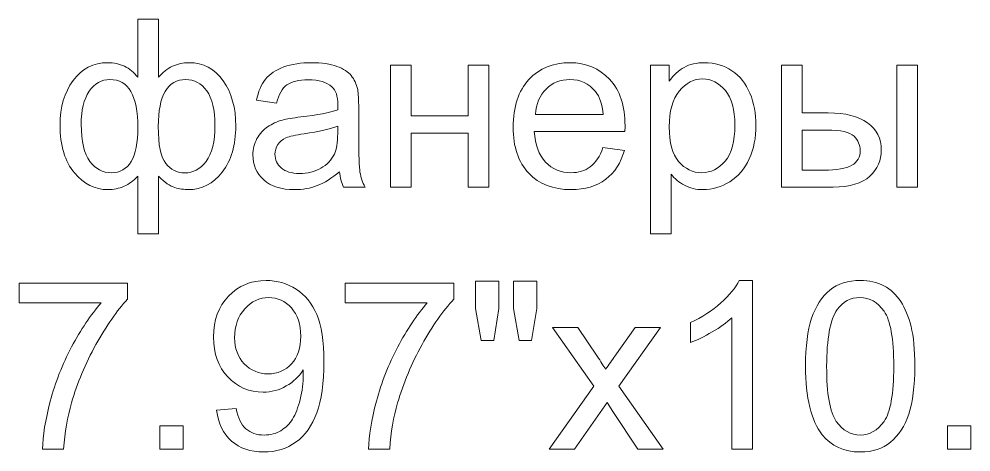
# Model space of a CAD drawing. Header units: millimetres. Extents: x -712 to 738, y -887 to 928.
# Drawn here: x -62.4 to 92.2, y 609.8 to 680.1 of the extents above; entities that cross this region are included whole.
import ezdxf

# ---------------------------------------------------------------- set-up
doc = ezdxf.new("R2010")
doc.units = ezdxf.units.MM
doc.header["$MEASUREMENT"] = 0
doc.layers.add('layer 1', color=7, linetype='Continuous')

msp = doc.modelspace()

# ---------------------------------------------------------------- linework, layer by layer
at = {"layer": 'layer 1', "color": 250, "lineweight": 9}
for points, knots in [([(-43.1243, 680.1084), (-43.1243, 680.1084), (-39.7713, 680.1084), (-39.7713, 680.1084), (-39.7713, 680.1084), (-39.7713, 680.1084), (-39.7713, 670.6591), (-39.7713, 670.6591), (-39.7713, 670.6591), (-39.0791, 671.4529), (-38.3171, 672.0435), (-37.4852, 672.4372), (-37.4852, 672.4372), (-36.6597, 672.8245), (-35.7643, 673.0214), (-34.8117, 673.0214), (-34.8117, 673.0214), (-32.4748, 673.0214), (-30.6205, 672.0435), (-29.2489, 670.0939), (-29.2489, 670.0939), (-27.8835, 668.1444), (-27.1977, 665.6931), (-27.1977, 662.7339), (-27.1977, 662.7339), (-27.1977, 659.6476), (-27.9343, 657.1583), (-29.4076, 655.2596), (-29.4076, 655.2596), (-30.8809, 653.3608), (-32.7161, 652.4083), (-34.907, 652.4083), (-34.907, 652.4083), (-35.6246, 652.4083), (-36.3549, 652.5226), (-37.0978, 652.7448), (-37.0978, 652.7448), (-37.8408, 652.9671), (-38.7299, 653.5767), (-39.7713, 654.5674), (-39.7713, 654.5674), (-39.7713, 654.5674), (-39.7713, 645.2451), (-39.7713, 645.2451), (-39.7713, 645.2451), (-39.7713, 645.2451), (-43.1243, 645.2451), (-43.1243, 645.2451), (-43.1243, 645.2451), (-43.1243, 645.2451), (-43.1243, 654.5674), (-43.1243, 654.5674), (-43.1243, 654.5674), (-43.7911, 653.8498), (-44.5341, 653.31), (-45.3469, 652.9481), (-45.3469, 652.9481), (-46.1598, 652.5861), (-47.0361, 652.4083), (-47.9823, 652.4083), (-47.9823, 652.4083), (-50.0525, 652.4083), (-51.8623, 653.3164), (-53.4118, 655.1262), (-53.4118, 655.1262), (-54.9613, 656.9424), (-55.736, 659.5397), (-55.736, 662.9181), (-55.736, 662.9181), (-55.736, 665.782), (-55.0375, 668.1761), (-53.6341, 670.113), (-53.6341, 670.113), (-52.2307, 672.0498), (-50.351, 673.0214), (-47.9823, 673.0214), (-47.9823, 673.0214), (-46.9853, 673.0214), (-46.0899, 672.8245), (-45.2834, 672.4372), (-45.2834, 672.4372), (-44.4769, 672.0435), (-43.7593, 671.4529), (-43.1243, 670.6591), (-43.1243, 670.6591), (-43.1243, 670.6591), (-43.1243, 680.1084), (-43.1243, 680.1084)], [0, 0, 0, 0, 0.04347826, 0.04347826, 0.04347826, 0.04347826, 0.08695652, 0.08695652, 0.08695652, 0.08695652, 0.13043478, 0.13043478, 0.13043478, 0.13043478, 0.17391304, 0.17391304, 0.17391304, 0.17391304, 0.2173913, 0.2173913, 0.2173913, 0.2173913, 0.26086957, 0.26086957, 0.26086957, 0.26086957, 0.30434783, 0.30434783, 0.30434783, 0.30434783, 0.34782609, 0.34782609, 0.34782609, 0.34782609, 0.39130435, 0.39130435, 0.39130435, 0.39130435, 0.43478261, 0.43478261, 0.43478261, 0.43478261, 0.47826087, 0.47826087, 0.47826087, 0.47826087, 0.52173913, 0.52173913, 0.52173913, 0.52173913, 0.56521739, 0.56521739, 0.56521739, 0.56521739, 0.60869565, 0.60869565, 0.60869565, 0.60869565, 0.65217391, 0.65217391, 0.65217391, 0.65217391, 0.69565217, 0.69565217, 0.69565217, 0.69565217, 0.73913043, 0.73913043, 0.73913043, 0.73913043, 0.7826087, 0.7826087, 0.7826087, 0.7826087, 0.82608696, 0.82608696, 0.82608696, 0.82608696, 0.86956522, 0.86956522, 0.86956522, 0.86956522, 0.91304348, 0.91304348, 0.91304348, 0.91304348, 1, 1, 1, 1]), ([(-10.363, 655.304), (-11.6077, 654.2435), (-12.8079, 653.5005), (-13.9573, 653.0624), (-13.9573, 653.0624), (-15.1067, 652.6242), (-16.3387, 652.4083), (-17.6595, 652.4083), (-17.6595, 652.4083), (-19.8314, 652.4083), (-21.5015, 652.9354), (-22.6699, 653.9959), (-22.6699, 653.9959), (-23.8384, 655.05), (-24.4226, 656.4026), (-24.4226, 658.0474), (-24.4226, 658.0474), (-24.4226, 659.0126), (-24.2004, 659.8953), (-23.7622, 660.6954), (-23.7622, 660.6954), (-23.3177, 661.4956), (-22.7398, 662.1306), (-22.0286, 662.6132), (-22.0286, 662.6132), (-21.311, 663.0959), (-20.5108, 663.4642), (-19.6154, 663.7118), (-19.6154, 663.7118), (-18.955, 663.8833), (-17.958, 664.0484), (-16.6308, 664.2135), (-16.6308, 664.2135), (-13.9256, 664.531), (-11.9252, 664.9184), (-10.6488, 665.3629), (-10.6488, 665.3629), (-10.6361, 665.8201), (-10.6297, 666.1123), (-10.6297, 666.2329), (-10.6297, 666.2329), (-10.6297, 667.5919), (-10.9473, 668.5508), (-11.5823, 669.1096), (-11.5823, 669.1096), (-12.4396, 669.8653), (-13.716, 670.24), (-15.4052, 670.24), (-15.4052, 670.24), (-16.9864, 670.24), (-18.1549, 669.9606), (-18.9042, 669.4081), (-18.9042, 669.4081), (-19.6599, 668.8556), (-20.2124, 667.8777), (-20.5743, 666.4679), (-20.5743, 666.4679), (-20.5743, 666.4679), (-23.8511, 666.9251), (-23.8511, 666.9251), (-23.8511, 666.9251), (-23.5526, 668.3285), (-23.0637, 669.4652), (-22.3778, 670.3289), (-22.3778, 670.3289), (-21.692, 671.1925), (-20.7013, 671.8529), (-19.4059, 672.3229), (-19.4059, 672.3229), (-18.1168, 672.7864), (-16.6117, 673.0214), (-14.9099, 673.0214), (-14.9099, 673.0214), (-13.2207, 673.0214), (-11.8427, 672.8245), (-10.7822, 672.4245), (-10.7822, 672.4245), (-9.728, 672.0244), (-8.9469, 671.5291), (-8.4516, 670.9258), (-8.4516, 670.9258), (-7.9563, 670.3225), (-7.607, 669.5605), (-7.4038, 668.6397), (-7.4038, 668.6397), (-7.2958, 668.0682), (-7.2387, 667.0394), (-7.2387, 665.5598), (-7.2387, 665.5598), (-7.2387, 665.5598), (-7.2387, 661.1146), (-7.2387, 661.1146), (-7.2387, 661.1146), (-7.2387, 658.0093), (-7.1688, 656.047), (-7.0291, 655.2151), (-7.0291, 655.2151), (-6.8958, 654.3832), (-6.6163, 653.5894), (-6.2099, 652.8274), (-6.2099, 652.8274), (-6.2099, 652.8274), (-9.7153, 652.8274), (-9.7153, 652.8274), (-9.7153, 652.8274), (-10.0519, 653.5323), (-10.2678, 654.3578), (-10.363, 655.304)], [0, 0, 0, 0, 0.03571429, 0.03571429, 0.03571429, 0.03571429, 0.07142857, 0.07142857, 0.07142857, 0.07142857, 0.10714286, 0.10714286, 0.10714286, 0.10714286, 0.14285714, 0.14285714, 0.14285714, 0.14285714, 0.17857143, 0.17857143, 0.17857143, 0.17857143, 0.21428571, 0.21428571, 0.21428571, 0.21428571, 0.25, 0.25, 0.25, 0.25, 0.28571429, 0.28571429, 0.28571429, 0.28571429, 0.32142857, 0.32142857, 0.32142857, 0.32142857, 0.35714286, 0.35714286, 0.35714286, 0.35714286, 0.39285714, 0.39285714, 0.39285714, 0.39285714, 0.42857143, 0.42857143, 0.42857143, 0.42857143, 0.46428571, 0.46428571, 0.46428571, 0.46428571, 0.5, 0.5, 0.5, 0.5, 0.53571429, 0.53571429, 0.53571429, 0.53571429, 0.57142857, 0.57142857, 0.57142857, 0.57142857, 0.60714286, 0.60714286, 0.60714286, 0.60714286, 0.64285714, 0.64285714, 0.64285714, 0.64285714, 0.67857143, 0.67857143, 0.67857143, 0.67857143, 0.71428571, 0.71428571, 0.71428571, 0.71428571, 0.75, 0.75, 0.75, 0.75, 0.78571429, 0.78571429, 0.78571429, 0.78571429, 0.82142857, 0.82142857, 0.82142857, 0.82142857, 0.85714286, 0.85714286, 0.85714286, 0.85714286, 0.89285714, 0.89285714, 0.89285714, 0.89285714, 0.92857143, 0.92857143, 0.92857143, 0.92857143, 1, 1, 1, 1]), ([(-2.0886, 672.6023), (-2.0886, 672.6023), (1.2644, 672.6023), (1.2644, 672.6023), (1.2644, 672.6023), (1.2644, 672.6023), (1.2644, 664.3723), (1.2644, 664.3723), (1.2644, 664.3723), (1.2644, 664.3723), (10.5613, 664.3723), (10.5613, 664.3723), (10.5613, 664.3723), (10.5613, 664.3723), (10.5613, 672.6023), (10.5613, 672.6023), (10.5613, 672.6023), (10.5613, 672.6023), (13.9142, 672.6023), (13.9142, 672.6023), (13.9142, 672.6023), (13.9142, 672.6023), (13.9142, 652.8274), (13.9142, 652.8274), (13.9142, 652.8274), (13.9142, 652.8274), (10.5613, 652.8274), (10.5613, 652.8274), (10.5613, 652.8274), (10.5613, 652.8274), (10.5613, 661.5908), (10.5613, 661.5908), (10.5613, 661.5908), (10.5613, 661.5908), (1.2644, 661.5908), (1.2644, 661.5908), (1.2644, 661.5908), (1.2644, 661.5908), (1.2644, 652.8274), (1.2644, 652.8274), (1.2644, 652.8274), (1.2644, 652.8274), (-2.0886, 652.8274), (-2.0886, 652.8274), (-2.0886, 652.8274), (-2.0886, 652.8274), (-2.0886, 672.6023), (-2.0886, 672.6023)], [0, 0, 0, 0, 0.07692308, 0.07692308, 0.07692308, 0.07692308, 0.15384615, 0.15384615, 0.15384615, 0.15384615, 0.23076923, 0.23076923, 0.23076923, 0.23076923, 0.30769231, 0.30769231, 0.30769231, 0.30769231, 0.38461538, 0.38461538, 0.38461538, 0.38461538, 0.46153846, 0.46153846, 0.46153846, 0.46153846, 0.53846154, 0.53846154, 0.53846154, 0.53846154, 0.61538462, 0.61538462, 0.61538462, 0.61538462, 0.69230769, 0.69230769, 0.69230769, 0.69230769, 0.76923077, 0.76923077, 0.76923077, 0.76923077, 0.84615385, 0.84615385, 0.84615385, 0.84615385, 1, 1, 1, 1]), ([(32.4381, 659.2285), (32.4381, 659.2285), (35.9054, 658.7713), (35.9054, 658.7713), (35.9054, 658.7713), (35.3656, 656.7582), (34.3559, 655.1897), (32.8826, 654.0784), (32.8826, 654.0784), (31.4093, 652.9671), (29.5297, 652.4083), (27.2372, 652.4083), (27.2372, 652.4083), (24.3541, 652.4083), (22.068, 653.2973), (20.3788, 655.0754), (20.3788, 655.0754), (18.6897, 656.8472), (17.8451, 659.3428), (17.8451, 662.5497), (17.8451, 662.5497), (17.8451, 665.8646), (18.696, 668.4428), (20.4042, 670.2717), (20.4042, 670.2717), (22.1125, 672.107), (24.3287, 673.0214), (27.053, 673.0214), (27.053, 673.0214), (29.6884, 673.0214), (31.8412, 672.126), (33.5113, 670.3289), (33.5113, 670.3289), (35.1814, 668.5317), (36.0197, 666.0043), (36.0197, 662.7466), (36.0197, 662.7466), (36.0197, 662.5497), (36.0133, 662.2513), (36.0006, 661.8576), (36.0006, 661.8576), (36.0006, 661.8576), (21.2742, 661.8576), (21.2742, 661.8576), (21.2742, 661.8576), (21.4012, 659.6921), (22.0109, 658.0283), (23.1158, 656.8789), (23.1158, 656.8789), (24.2144, 655.7295), (25.5925, 655.1516), (27.2372, 655.1516), (27.2372, 655.1516), (28.4628, 655.1516), (29.5106, 655.4755), (30.3742, 656.1232), (30.3742, 656.1232), (31.2442, 656.7709), (31.9301, 657.806), (32.4381, 659.2285)], [0, 0, 0, 0, 0.0625, 0.0625, 0.0625, 0.0625, 0.125, 0.125, 0.125, 0.125, 0.1875, 0.1875, 0.1875, 0.1875, 0.25, 0.25, 0.25, 0.25, 0.3125, 0.3125, 0.3125, 0.3125, 0.375, 0.375, 0.375, 0.375, 0.4375, 0.4375, 0.4375, 0.4375, 0.5, 0.5, 0.5, 0.5, 0.5625, 0.5625, 0.5625, 0.5625, 0.625, 0.625, 0.625, 0.625, 0.6875, 0.6875, 0.6875, 0.6875, 0.75, 0.75, 0.75, 0.75, 0.8125, 0.8125, 0.8125, 0.8125, 0.875, 0.875, 0.875, 0.875, 1, 1, 1, 1]), ([(40.141, 645.2451), (40.141, 645.2451), (40.141, 672.6023), (40.141, 672.6023), (40.141, 672.6023), (40.141, 672.6023), (43.1892, 672.6023), (43.1892, 672.6023), (43.1892, 672.6023), (43.1892, 672.6023), (43.1892, 670.005), (43.1892, 670.005), (43.1892, 670.005), (43.9068, 671.0084), (44.7196, 671.764), (45.6277, 672.2657), (45.6277, 672.2657), (46.5294, 672.7674), (47.628, 673.0214), (48.9172, 673.0214), (48.9172, 673.0214), (50.6063, 673.0214), (52.0923, 672.5896), (53.3814, 671.7196), (53.3814, 671.7196), (54.6706, 670.8559), (55.6421, 669.6303), (56.3026, 668.0555), (56.3026, 668.0555), (56.9567, 666.4742), (57.2869, 664.7469), (57.2869, 662.8609), (57.2869, 662.8609), (57.2869, 660.8479), (56.9249, 659.0317), (56.201, 657.4123), (56.201, 657.4123), (55.477, 655.7993), (54.4229, 654.561), (53.0385, 653.6974), (53.0385, 653.6974), (51.6605, 652.8401), (50.2063, 652.4083), (48.6822, 652.4083), (48.6822, 652.4083), (47.5645, 652.4083), (46.5612, 652.6432), (45.6785, 653.1132), (45.6785, 653.1132), (44.7895, 653.5831), (44.0655, 654.1737), (43.494, 654.8913), (43.494, 654.8913), (43.494, 654.8913), (43.494, 645.2451), (43.494, 645.2451), (43.494, 645.2451), (43.494, 645.2451), (40.141, 645.2451), (40.141, 645.2451)], [0, 0, 0, 0, 0.0625, 0.0625, 0.0625, 0.0625, 0.125, 0.125, 0.125, 0.125, 0.1875, 0.1875, 0.1875, 0.1875, 0.25, 0.25, 0.25, 0.25, 0.3125, 0.3125, 0.3125, 0.3125, 0.375, 0.375, 0.375, 0.375, 0.4375, 0.4375, 0.4375, 0.4375, 0.5, 0.5, 0.5, 0.5, 0.5625, 0.5625, 0.5625, 0.5625, 0.625, 0.625, 0.625, 0.625, 0.6875, 0.6875, 0.6875, 0.6875, 0.75, 0.75, 0.75, 0.75, 0.8125, 0.8125, 0.8125, 0.8125, 0.875, 0.875, 0.875, 0.875, 1, 1, 1, 1]), ([(61.4463, 672.6023), (61.4463, 672.6023), (64.7993, 672.6023), (64.7993, 672.6023), (64.7993, 672.6023), (64.7993, 672.6023), (64.7993, 664.8676), (64.7993, 664.8676), (64.7993, 664.8676), (64.7993, 664.8676), (69.0286, 664.8676), (69.0286, 664.8676), (69.0286, 664.8676), (71.791, 664.8676), (73.912, 664.3342), (75.4043, 663.261), (75.4043, 663.261), (76.8967, 662.1878), (77.6396, 660.7081), (77.6396, 658.8221), (77.6396, 658.8221), (77.6396, 657.171), (77.0173, 655.7612), (75.7726, 654.5864), (75.7726, 654.5864), (74.528, 653.4116), (72.5403, 652.8274), (69.8033, 652.8274), (69.8033, 652.8274), (69.8033, 652.8274), (61.4463, 652.8274), (61.4463, 652.8274), (61.4463, 652.8274), (61.4463, 652.8274), (61.4463, 672.6023), (61.4463, 672.6023)], [0, 0, 0, 0, 0.1, 0.1, 0.1, 0.1, 0.2, 0.2, 0.2, 0.2, 0.3, 0.3, 0.3, 0.3, 0.4, 0.4, 0.4, 0.4, 0.5, 0.5, 0.5, 0.5, 0.6, 0.6, 0.6, 0.6, 0.7, 0.7, 0.7, 0.7, 0.8, 0.8, 0.8, 0.8, 1, 1, 1, 1]), ([(80.1544, 672.6023), (80.1544, 672.6023), (83.5073, 672.6023), (83.5073, 672.6023), (83.5073, 672.6023), (83.5073, 672.6023), (83.5073, 652.8274), (83.5073, 652.8274), (83.5073, 652.8274), (83.5073, 652.8274), (80.1544, 652.8274), (80.1544, 652.8274), (80.1544, 652.8274), (80.1544, 652.8274), (80.1544, 672.6023), (80.1544, 672.6023)], [0, 0, 0, 0, 0.2, 0.2, 0.2, 0.2, 0.4, 0.4, 0.4, 0.4, 0.6, 0.6, 0.6, 0.6, 1, 1, 1, 1]), ([(-52.3069, 663.0133), (-52.3069, 660.2255), (-51.8369, 658.2188), (-50.9034, 656.9932), (-50.9034, 656.9932), (-49.9699, 655.7676), (-48.8142, 655.1516), (-47.4298, 655.1516), (-47.4298, 655.1516), (-45.9819, 655.1516), (-44.896, 655.7612), (-44.1785, 656.9805), (-44.1785, 656.9805), (-43.4672, 658.1998), (-43.1052, 660.035), (-43.1052, 662.4735), (-43.1052, 662.4735), (-43.1052, 665.0772), (-43.4799, 667.0267), (-44.2356, 668.3285), (-44.2356, 668.3285), (-44.9913, 669.6303), (-46.128, 670.2781), (-47.6521, 670.2781), (-47.6521, 670.2781), (-49.0237, 670.2781), (-50.1414, 669.643), (-51.0114, 668.373), (-51.0114, 668.373), (-51.875, 667.1029), (-52.3069, 665.3185), (-52.3069, 663.0133)], [0, 0, 0, 0, 0.11111111, 0.11111111, 0.11111111, 0.11111111, 0.22222222, 0.22222222, 0.22222222, 0.22222222, 0.33333333, 0.33333333, 0.33333333, 0.33333333, 0.44444444, 0.44444444, 0.44444444, 0.44444444, 0.55555556, 0.55555556, 0.55555556, 0.55555556, 0.66666667, 0.66666667, 0.66666667, 0.66666667, 0.77777778, 0.77777778, 0.77777778, 0.77777778, 1, 1, 1, 1]), ([(-39.7904, 662.6323), (-39.7904, 659.6603), (-39.384, 657.6663), (-38.5648, 656.6439), (-38.5648, 656.6439), (-37.7519, 655.6215), (-36.7295, 655.1135), (-35.5039, 655.1135), (-35.5039, 655.1135), (-34.145, 655.1135), (-32.9828, 655.7422), (-32.0239, 656.9996), (-32.0239, 656.9996), (-31.065, 658.2506), (-30.5888, 660.2065), (-30.5888, 662.8546), (-30.5888, 662.8546), (-30.5888, 665.3502), (-31.0333, 667.2172), (-31.916, 668.4428), (-31.916, 668.4428), (-32.7987, 669.6684), (-33.9354, 670.2781), (-35.3198, 670.2781), (-35.3198, 670.2781), (-36.8057, 670.2781), (-37.917, 669.643), (-38.6664, 668.3666), (-38.6664, 668.3666), (-39.4157, 667.0902), (-39.7904, 665.1788), (-39.7904, 662.6323)], [0, 0, 0, 0, 0.11111111, 0.11111111, 0.11111111, 0.11111111, 0.22222222, 0.22222222, 0.22222222, 0.22222222, 0.33333333, 0.33333333, 0.33333333, 0.33333333, 0.44444444, 0.44444444, 0.44444444, 0.44444444, 0.55555556, 0.55555556, 0.55555556, 0.55555556, 0.66666667, 0.66666667, 0.66666667, 0.66666667, 0.77777778, 0.77777778, 0.77777778, 0.77777778, 1, 1, 1, 1]), ([(21.4648, 664.6009), (21.4648, 664.6009), (32.4762, 664.6009), (32.4762, 664.6009), (32.4762, 664.6009), (32.3301, 666.2647), (31.9047, 667.5093), (31.2125, 668.3412), (31.2125, 668.3412), (30.152, 669.6303), (28.7676, 670.2781), (27.0721, 670.2781), (27.0721, 670.2781), (25.5353, 670.2781), (24.2462, 669.7637), (23.1984, 668.7349), (23.1984, 668.7349), (22.1569, 667.7062), (21.5791, 666.3282), (21.4648, 664.6009)], [0, 0, 0, 0, 0.16666667, 0.16666667, 0.16666667, 0.16666667, 0.33333333, 0.33333333, 0.33333333, 0.33333333, 0.5, 0.5, 0.5, 0.5, 0.66666667, 0.66666667, 0.66666667, 0.66666667, 1, 1, 1, 1]), ([(43.1892, 662.5942), (43.1892, 660.0604), (43.7036, 658.1871), (44.726, 656.9742), (44.726, 656.9742), (45.7547, 655.7612), (46.9994, 655.1516), (48.4599, 655.1516), (48.4599, 655.1516), (49.9459, 655.1516), (51.216, 655.7803), (52.2701, 657.0377), (52.2701, 657.0377), (53.3306, 658.295), (53.8577, 660.2382), (53.8577, 662.8736), (53.8577, 662.8736), (53.8577, 665.3883), (53.3433, 667.268), (52.3082, 668.519), (52.3082, 668.519), (51.2731, 669.77), (50.0412, 670.3924), (48.606, 670.3924), (48.606, 670.3924), (47.1835, 670.3924), (45.9262, 669.7256), (44.8339, 668.3984), (44.8339, 668.3984), (43.7353, 667.0648), (43.1892, 665.1343), (43.1892, 662.5942)], [0, 0, 0, 0, 0.11111111, 0.11111111, 0.11111111, 0.11111111, 0.22222222, 0.22222222, 0.22222222, 0.22222222, 0.33333333, 0.33333333, 0.33333333, 0.33333333, 0.44444444, 0.44444444, 0.44444444, 0.44444444, 0.55555556, 0.55555556, 0.55555556, 0.55555556, 0.66666667, 0.66666667, 0.66666667, 0.66666667, 0.77777778, 0.77777778, 0.77777778, 0.77777778, 1, 1, 1, 1]), ([(-10.6297, 662.7339), (-11.849, 662.2386), (-13.6779, 661.8194), (-16.1164, 661.4765), (-16.1164, 661.4765), (-17.5008, 661.2797), (-18.4787, 661.0574), (-19.0503, 660.8097), (-19.0503, 660.8097), (-19.6218, 660.5621), (-20.06, 660.2001), (-20.3711, 659.7302), (-20.3711, 659.7302), (-20.6823, 659.2539), (-20.8411, 658.7268), (-20.8411, 658.1426), (-20.8411, 658.1426), (-20.8411, 657.2599), (-20.5045, 656.5169), (-19.825, 655.9264), (-19.825, 655.9264), (-19.1455, 655.3358), (-18.1549, 655.0373), (-16.8531, 655.0373), (-16.8531, 655.0373), (-15.5639, 655.0373), (-14.4145, 655.3167), (-13.4048, 655.8819), (-13.4048, 655.8819), (-12.4015, 656.4407), (-11.6585, 657.2091), (-11.1886, 658.1807), (-11.1886, 658.1807), (-10.8266, 658.9364), (-10.6488, 660.0477), (-10.6488, 661.5146), (-10.6488, 661.5146), (-10.6488, 661.5146), (-10.6297, 662.7339), (-10.6297, 662.7339)], [0, 0, 0, 0, 0.09090909, 0.09090909, 0.09090909, 0.09090909, 0.18181818, 0.18181818, 0.18181818, 0.18181818, 0.27272727, 0.27272727, 0.27272727, 0.27272727, 0.36363636, 0.36363636, 0.36363636, 0.36363636, 0.45454545, 0.45454545, 0.45454545, 0.45454545, 0.54545455, 0.54545455, 0.54545455, 0.54545455, 0.63636364, 0.63636364, 0.63636364, 0.63636364, 0.72727273, 0.72727273, 0.72727273, 0.72727273, 0.81818182, 0.81818182, 0.81818182, 0.81818182, 1, 1, 1, 1]), ([(64.7993, 655.5707), (64.7993, 655.5707), (68.3174, 655.5707), (68.3174, 655.5707), (68.3174, 655.5707), (70.432, 655.5707), (71.9498, 655.8311), (72.8515, 656.3518), (72.8515, 656.3518), (73.7596, 656.8726), (74.2105, 657.6854), (74.2105, 658.7903), (74.2105, 658.7903), (74.2105, 659.6476), (73.8739, 660.4097), (73.2071, 661.0828), (73.2071, 661.0828), (72.534, 661.7496), (71.0544, 662.0862), (68.7619, 662.0862), (68.7619, 662.0862), (68.7619, 662.0862), (64.7993, 662.0862), (64.7993, 662.0862), (64.7993, 662.0862), (64.7993, 662.0862), (64.7993, 655.5707), (64.7993, 655.5707)], [0, 0, 0, 0, 0.125, 0.125, 0.125, 0.125, 0.25, 0.25, 0.25, 0.25, 0.375, 0.375, 0.375, 0.375, 0.5, 0.5, 0.5, 0.5, 0.625, 0.625, 0.625, 0.625, 0.75, 0.75, 0.75, 0.75, 1, 1, 1, 1]), ([(-62.404, 633.9987), (-62.404, 633.9987), (-62.404, 637.1992), (-62.404, 637.1992), (-62.404, 637.1992), (-62.404, 637.1992), (-44.7628, 637.1992), (-44.7628, 637.1992), (-44.7628, 637.1992), (-44.7628, 637.1992), (-44.7628, 634.6083), (-44.7628, 634.6083), (-44.7628, 634.6083), (-46.4965, 632.7604), (-48.2238, 630.3028), (-49.9256, 627.2356), (-49.9256, 627.2356), (-51.6339, 624.1684), (-52.9484, 621.0123), (-53.8819, 617.7673), (-53.8819, 617.7673), (-54.5487, 615.4875), (-54.9805, 612.9791), (-55.1646, 610.2612), (-55.1646, 610.2612), (-55.1646, 610.2612), (-58.5938, 610.2612), (-58.5938, 610.2612), (-58.5938, 610.2612), (-58.5557, 612.4076), (-58.1366, 615.0049), (-57.3301, 618.0467), (-57.3301, 618.0467), (-56.5236, 621.0948), (-55.3742, 624.0287), (-53.8692, 626.8546), (-53.8692, 626.8546), (-52.3642, 629.6805), (-50.7639, 632.0618), (-49.0683, 633.9987), (-49.0683, 633.9987), (-49.0683, 633.9987), (-62.404, 633.9987), (-62.404, 633.9987)], [0, 0, 0, 0, 0.08333333, 0.08333333, 0.08333333, 0.08333333, 0.16666667, 0.16666667, 0.16666667, 0.16666667, 0.25, 0.25, 0.25, 0.25, 0.33333333, 0.33333333, 0.33333333, 0.33333333, 0.41666667, 0.41666667, 0.41666667, 0.41666667, 0.5, 0.5, 0.5, 0.5, 0.58333333, 0.58333333, 0.58333333, 0.58333333, 0.66666667, 0.66666667, 0.66666667, 0.66666667, 0.75, 0.75, 0.75, 0.75, 0.83333333, 0.83333333, 0.83333333, 0.83333333, 1, 1, 1, 1]), ([(-30.3222, 616.5861), (-30.3222, 616.5861), (-27.1216, 616.8528), (-27.1216, 616.8528), (-27.1216, 616.8528), (-26.8486, 615.3415), (-26.3278, 614.2492), (-25.5595, 613.5697), (-25.5595, 613.5697), (-24.7911, 612.8902), (-23.8068, 612.5473), (-22.6002, 612.5473), (-22.6002, 612.5473), (-21.5715, 612.5473), (-20.6697, 612.7823), (-19.8886, 613.2585), (-19.8886, 613.2585), (-19.1075, 613.7285), (-18.4725, 614.3572), (-17.9835, 615.1509), (-17.9835, 615.1509), (-17.4946, 615.9384), (-17.0818, 617.0052), (-16.7452, 618.3452), (-16.7452, 618.3452), (-16.4087, 619.6851), (-16.2435, 621.0504), (-16.2435, 622.4411), (-16.2435, 622.4411), (-16.2435, 622.5872), (-16.2499, 622.8158), (-16.2626, 623.1142), (-16.2626, 623.1142), (-16.9294, 622.0474), (-17.8438, 621.1774), (-18.9996, 620.517), (-18.9996, 620.517), (-20.1553, 619.8502), (-21.4127, 619.52), (-22.759, 619.52), (-22.759, 619.52), (-25.0133, 619.52), (-26.9184, 620.3392), (-28.4806, 621.9775), (-28.4806, 621.9775), (-30.0364, 623.6096), (-30.8175, 625.7687), (-30.8175, 628.4485), (-30.8175, 628.4485), (-30.8175, 631.2172), (-30.0047, 633.4399), (-28.3726, 635.129), (-28.3726, 635.129), (-26.747, 636.8119), (-24.7085, 637.6565), (-22.2509, 637.6565), (-22.2509, 637.6565), (-20.4856, 637.6565), (-18.8662, 637.1802), (-17.393, 636.2213), (-17.393, 636.2213), (-15.926, 635.2687), (-14.8147, 633.9098), (-14.0527, 632.138), (-14.0527, 632.138), (-13.2906, 630.3727), (-12.9096, 627.8135), (-12.9096, 624.4669), (-12.9096, 624.4669), (-12.9096, 620.9805), (-13.2843, 618.2054), (-14.04, 616.1416), (-14.04, 616.1416), (-14.7957, 614.0714), (-15.926, 612.5029), (-17.4184, 611.4233), (-17.4184, 611.4233), (-18.9107, 610.3438), (-20.657, 609.804), (-22.6637, 609.804), (-22.6637, 609.804), (-24.7974, 609.804), (-26.5374, 610.3946), (-27.89, 611.5821), (-27.89, 611.5821), (-29.2363, 612.7696), (-30.0491, 614.4397), (-30.3222, 616.5861)], [0, 0, 0, 0, 0.04347826, 0.04347826, 0.04347826, 0.04347826, 0.08695652, 0.08695652, 0.08695652, 0.08695652, 0.13043478, 0.13043478, 0.13043478, 0.13043478, 0.17391304, 0.17391304, 0.17391304, 0.17391304, 0.2173913, 0.2173913, 0.2173913, 0.2173913, 0.26086957, 0.26086957, 0.26086957, 0.26086957, 0.30434783, 0.30434783, 0.30434783, 0.30434783, 0.34782609, 0.34782609, 0.34782609, 0.34782609, 0.39130435, 0.39130435, 0.39130435, 0.39130435, 0.43478261, 0.43478261, 0.43478261, 0.43478261, 0.47826087, 0.47826087, 0.47826087, 0.47826087, 0.52173913, 0.52173913, 0.52173913, 0.52173913, 0.56521739, 0.56521739, 0.56521739, 0.56521739, 0.60869565, 0.60869565, 0.60869565, 0.60869565, 0.65217391, 0.65217391, 0.65217391, 0.65217391, 0.69565217, 0.69565217, 0.69565217, 0.69565217, 0.73913043, 0.73913043, 0.73913043, 0.73913043, 0.7826087, 0.7826087, 0.7826087, 0.7826087, 0.82608696, 0.82608696, 0.82608696, 0.82608696, 0.86956522, 0.86956522, 0.86956522, 0.86956522, 0.91304348, 0.91304348, 0.91304348, 0.91304348, 1, 1, 1, 1]), ([(-9.436, 633.9987), (-9.436, 633.9987), (-9.436, 637.1992), (-9.436, 637.1992), (-9.436, 637.1992), (-9.436, 637.1992), (8.2052, 637.1992), (8.2052, 637.1992), (8.2052, 637.1992), (8.2052, 637.1992), (8.2052, 634.6083), (8.2052, 634.6083), (8.2052, 634.6083), (6.4715, 632.7604), (4.7442, 630.3028), (3.0424, 627.2356), (3.0424, 627.2356), (1.3341, 624.1684), (0.0196, 621.0123), (-0.9139, 617.7673), (-0.9139, 617.7673), (-1.5807, 615.4875), (-2.0125, 612.9791), (-2.1966, 610.2612), (-2.1966, 610.2612), (-2.1966, 610.2612), (-5.6258, 610.2612), (-5.6258, 610.2612), (-5.6258, 610.2612), (-5.5877, 612.4076), (-5.1686, 615.0049), (-4.3621, 618.0467), (-4.3621, 618.0467), (-3.5556, 621.0948), (-2.4062, 624.0287), (-0.9012, 626.8546), (-0.9012, 626.8546), (0.6038, 629.6805), (2.2041, 632.0618), (3.8997, 633.9987), (3.8997, 633.9987), (3.8997, 633.9987), (-9.436, 633.9987), (-9.436, 633.9987)], [0, 0, 0, 0, 0.08333333, 0.08333333, 0.08333333, 0.08333333, 0.16666667, 0.16666667, 0.16666667, 0.16666667, 0.25, 0.25, 0.25, 0.25, 0.33333333, 0.33333333, 0.33333333, 0.33333333, 0.41666667, 0.41666667, 0.41666667, 0.41666667, 0.5, 0.5, 0.5, 0.5, 0.58333333, 0.58333333, 0.58333333, 0.58333333, 0.66666667, 0.66666667, 0.66666667, 0.66666667, 0.75, 0.75, 0.75, 0.75, 0.83333333, 0.83333333, 0.83333333, 0.83333333, 1, 1, 1, 1]), ([(12.644, 627.9024), (12.644, 627.9024), (11.7169, 633.0842), (11.7169, 633.0842), (11.7169, 633.0842), (11.7169, 633.0842), (11.7169, 637.5422), (11.7169, 637.5422), (11.7169, 637.5422), (11.7169, 637.5422), (15.5271, 637.5422), (15.5271, 637.5422), (15.5271, 637.5422), (15.5271, 637.5422), (15.5271, 633.0842), (15.5271, 633.0842), (15.5271, 633.0842), (15.5271, 633.0842), (14.6888, 627.9024), (14.6888, 627.9024), (14.6888, 627.9024), (14.6888, 627.9024), (12.644, 627.9024), (12.644, 627.9024)], [0, 0, 0, 0, 0.14285714, 0.14285714, 0.14285714, 0.14285714, 0.28571429, 0.28571429, 0.28571429, 0.28571429, 0.42857143, 0.42857143, 0.42857143, 0.42857143, 0.57142857, 0.57142857, 0.57142857, 0.57142857, 0.71428571, 0.71428571, 0.71428571, 0.71428571, 1, 1, 1, 1]), ([(18.7975, 627.9024), (18.7975, 627.9024), (17.8894, 633.0842), (17.8894, 633.0842), (17.8894, 633.0842), (17.8894, 633.0842), (17.8894, 637.5422), (17.8894, 637.5422), (17.8894, 637.5422), (17.8894, 637.5422), (21.6996, 637.5422), (21.6996, 637.5422), (21.6996, 637.5422), (21.6996, 637.5422), (21.6996, 633.0842), (21.6996, 633.0842), (21.6996, 633.0842), (21.6996, 633.0842), (20.8042, 627.9024), (20.8042, 627.9024), (20.8042, 627.9024), (20.8042, 627.9024), (18.7975, 627.9024), (18.7975, 627.9024)], [0, 0, 0, 0, 0.14285714, 0.14285714, 0.14285714, 0.14285714, 0.28571429, 0.28571429, 0.28571429, 0.28571429, 0.42857143, 0.42857143, 0.42857143, 0.42857143, 0.57142857, 0.57142857, 0.57142857, 0.57142857, 0.71428571, 0.71428571, 0.71428571, 0.71428571, 1, 1, 1, 1]), ([(56.7153, 610.2612), (56.7153, 610.2612), (53.3623, 610.2612), (53.3623, 610.2612), (53.3623, 610.2612), (53.3623, 610.2612), (53.3623, 631.611), (53.3623, 631.611), (53.3623, 631.611), (52.5558, 630.8362), (51.4953, 630.0678), (50.1872, 629.2995), (50.1872, 629.2995), (48.879, 628.5311), (47.6979, 627.9532), (46.6564, 627.5722), (46.6564, 627.5722), (46.6564, 627.5722), (46.6564, 630.8108), (46.6564, 630.8108), (46.6564, 630.8108), (48.5297, 631.6872), (50.1681, 632.754), (51.5716, 634.0114), (51.5716, 634.0114), (52.975, 635.2624), (53.972, 636.4753), (54.5562, 637.6565), (54.5562, 637.6565), (54.5562, 637.6565), (56.7153, 637.6565), (56.7153, 637.6565), (56.7153, 637.6565), (56.7153, 637.6565), (56.7153, 610.2612), (56.7153, 610.2612)], [0, 0, 0, 0, 0.1, 0.1, 0.1, 0.1, 0.2, 0.2, 0.2, 0.2, 0.3, 0.3, 0.3, 0.3, 0.4, 0.4, 0.4, 0.4, 0.5, 0.5, 0.5, 0.5, 0.6, 0.6, 0.6, 0.6, 0.7, 0.7, 0.7, 0.7, 0.8, 0.8, 0.8, 0.8, 1, 1, 1, 1]), ([(65.3327, 623.7239), (65.3327, 626.9435), (65.6629, 629.5471), (66.3233, 631.5157), (66.3233, 631.5157), (66.9901, 633.4907), (67.9744, 635.0084), (69.2826, 636.0689), (69.2826, 636.0689), (70.5844, 637.1294), (72.2291, 637.6565), (74.2104, 637.6565), (74.2104, 637.6565), (75.671, 637.6565), (76.9538, 637.3644), (78.0651, 636.7738), (78.0651, 636.7738), (79.17, 636.1832), (80.0845, 635.3323), (80.7957, 634.2209), (80.7957, 634.2209), (81.5069, 633.116), (82.0658, 631.7634), (82.4722, 630.1694), (82.4722, 630.1694), (82.885, 628.5755), (83.0882, 626.4228), (83.0882, 623.7239), (83.0882, 623.7239), (83.0882, 620.5233), (82.7579, 617.9324), (82.1039, 615.9638), (82.1039, 615.9638), (81.4498, 613.9888), (80.4655, 612.4711), (79.1573, 611.4043), (79.1573, 611.4043), (77.8555, 610.3374), (76.2044, 609.804), (74.2104, 609.804), (74.2104, 609.804), (71.5877, 609.804), (69.5239, 610.7375), (68.0252, 612.6108), (68.0252, 612.6108), (66.2281, 614.8969), (65.3327, 618.5992), (65.3327, 623.7239)], [0, 0, 0, 0, 0.07692308, 0.07692308, 0.07692308, 0.07692308, 0.15384615, 0.15384615, 0.15384615, 0.15384615, 0.23076923, 0.23076923, 0.23076923, 0.23076923, 0.30769231, 0.30769231, 0.30769231, 0.30769231, 0.38461538, 0.38461538, 0.38461538, 0.38461538, 0.46153846, 0.46153846, 0.46153846, 0.46153846, 0.53846154, 0.53846154, 0.53846154, 0.53846154, 0.61538462, 0.61538462, 0.61538462, 0.61538462, 0.69230769, 0.69230769, 0.69230769, 0.69230769, 0.76923077, 0.76923077, 0.76923077, 0.76923077, 0.84615385, 0.84615385, 0.84615385, 0.84615385, 1, 1, 1, 1]), ([(-16.6436, 628.62), (-16.6436, 630.5378), (-17.1516, 632.0618), (-18.1677, 633.1858), (-18.1677, 633.1858), (-19.1774, 634.3099), (-20.4094, 634.875), (-21.8572, 634.875), (-21.8572, 634.875), (-23.3559, 634.875), (-24.6514, 634.2717), (-25.7436, 633.0588), (-25.7436, 633.0588), (-26.8422, 631.8459), (-27.3883, 630.271), (-27.3883, 628.3406), (-27.3883, 628.3406), (-27.3883, 626.6069), (-26.8676, 625.1971), (-25.8325, 624.1176), (-25.8325, 624.1176), (-24.7911, 623.0317), (-23.4956, 622.4919), (-21.9525, 622.4919), (-21.9525, 622.4919), (-20.403, 622.4919), (-19.1329, 623.0317), (-18.1359, 624.1176), (-18.1359, 624.1176), (-17.1389, 625.1971), (-16.6436, 626.7022), (-16.6436, 628.62)], [0, 0, 0, 0, 0.11111111, 0.11111111, 0.11111111, 0.11111111, 0.22222222, 0.22222222, 0.22222222, 0.22222222, 0.33333333, 0.33333333, 0.33333333, 0.33333333, 0.44444444, 0.44444444, 0.44444444, 0.44444444, 0.55555556, 0.55555556, 0.55555556, 0.55555556, 0.66666667, 0.66666667, 0.66666667, 0.66666667, 0.77777778, 0.77777778, 0.77777778, 0.77777778, 1, 1, 1, 1]), ([(68.7619, 623.7112), (68.7619, 619.2215), (69.2826, 616.2368), (70.3304, 614.7636), (70.3304, 614.7636), (71.3782, 613.284), (72.6736, 612.5473), (74.2104, 612.5473), (74.2104, 612.5473), (75.7472, 612.5473), (77.0427, 613.2903), (78.0905, 614.7699), (78.0905, 614.7699), (79.1383, 616.2559), (79.659, 619.2342), (79.659, 623.7112), (79.659, 623.7112), (79.659, 628.2008), (79.1383, 631.1855), (78.0905, 632.6588), (78.0905, 632.6588), (77.049, 634.1384), (75.7408, 634.875), (74.1723, 634.875), (74.1723, 634.875), (72.6355, 634.875), (71.4036, 634.2209), (70.4828, 632.9191), (70.4828, 632.9191), (69.3334, 631.2617), (68.7619, 628.1881), (68.7619, 623.7112)], [0, 0, 0, 0, 0.11111111, 0.11111111, 0.11111111, 0.11111111, 0.22222222, 0.22222222, 0.22222222, 0.22222222, 0.33333333, 0.33333333, 0.33333333, 0.33333333, 0.44444444, 0.44444444, 0.44444444, 0.44444444, 0.55555556, 0.55555556, 0.55555556, 0.55555556, 0.66666667, 0.66666667, 0.66666667, 0.66666667, 0.77777778, 0.77777778, 0.77777778, 0.77777778, 1, 1, 1, 1]), ([(23.719, 610.2612), (23.719, 610.2612), (30.9393, 620.5043), (30.9393, 620.5043), (30.9393, 620.5043), (30.9393, 620.5043), (24.2524, 630.0361), (24.2524, 630.0361), (24.2524, 630.0361), (24.2524, 630.0361), (28.3738, 630.0361), (28.3738, 630.0361), (28.3738, 630.0361), (28.3738, 630.0361), (31.4981, 625.3686), (31.4981, 625.3686), (31.4981, 625.3686), (32.076, 624.4923), (32.5333, 623.781), (32.8571, 623.2222), (32.8571, 623.2222), (33.4223, 624.016), (33.924, 624.7336), (34.3748, 625.375), (34.3748, 625.375), (34.3748, 625.375), (37.6643, 630.0361), (37.6643, 630.0361), (37.6643, 630.0361), (37.6643, 630.0361), (41.7603, 630.0361), (41.7603, 630.0361), (41.7603, 630.0361), (41.7603, 630.0361), (35.0353, 620.5043), (35.0353, 620.5043), (35.0353, 620.5043), (35.0353, 620.5043), (42.1984, 610.2612), (42.1984, 610.2612), (42.1984, 610.2612), (42.1984, 610.2612), (38.1215, 610.2612), (38.1215, 610.2612), (38.1215, 610.2612), (38.1215, 610.2612), (34.0319, 616.3575), (34.0319, 616.3575), (34.0319, 616.3575), (34.0319, 616.3575), (33.0984, 617.8244), (33.0984, 617.8244), (33.0984, 617.8244), (33.0984, 617.8244), (27.815, 610.2612), (27.815, 610.2612), (27.815, 610.2612), (27.815, 610.2612), (23.719, 610.2612), (23.719, 610.2612)], [0, 0, 0, 0, 0.0625, 0.0625, 0.0625, 0.0625, 0.125, 0.125, 0.125, 0.125, 0.1875, 0.1875, 0.1875, 0.1875, 0.25, 0.25, 0.25, 0.25, 0.3125, 0.3125, 0.3125, 0.3125, 0.375, 0.375, 0.375, 0.375, 0.4375, 0.4375, 0.4375, 0.4375, 0.5, 0.5, 0.5, 0.5, 0.5625, 0.5625, 0.5625, 0.5625, 0.625, 0.625, 0.625, 0.625, 0.6875, 0.6875, 0.6875, 0.6875, 0.75, 0.75, 0.75, 0.75, 0.8125, 0.8125, 0.8125, 0.8125, 0.875, 0.875, 0.875, 0.875, 1, 1, 1, 1]), ([(-39.5365, 610.2612), (-39.5365, 610.2612), (-39.5365, 614.0714), (-39.5365, 614.0714), (-39.5365, 614.0714), (-39.5365, 614.0714), (-35.7263, 614.0714), (-35.7263, 614.0714), (-35.7263, 614.0714), (-35.7263, 614.0714), (-35.7263, 610.2612), (-35.7263, 610.2612), (-35.7263, 610.2612), (-35.7263, 610.2612), (-39.5365, 610.2612), (-39.5365, 610.2612)], [0, 0, 0, 0, 0.2, 0.2, 0.2, 0.2, 0.4, 0.4, 0.4, 0.4, 0.6, 0.6, 0.6, 0.6, 1, 1, 1, 1]), ([(88.3907, 610.2612), (88.3907, 610.2612), (88.3907, 614.0714), (88.3907, 614.0714), (88.3907, 614.0714), (88.3907, 614.0714), (92.2009, 614.0714), (92.2009, 614.0714), (92.2009, 614.0714), (92.2009, 614.0714), (92.2009, 610.2612), (92.2009, 610.2612), (92.2009, 610.2612), (92.2009, 610.2612), (88.3907, 610.2612), (88.3907, 610.2612)], [0, 0, 0, 0, 0.2, 0.2, 0.2, 0.2, 0.4, 0.4, 0.4, 0.4, 0.6, 0.6, 0.6, 0.6, 1, 1, 1, 1])]:
    msp.add_open_spline(points, degree=3, knots=knots, dxfattribs=at)

doc.saveas('drawing.dxf')
